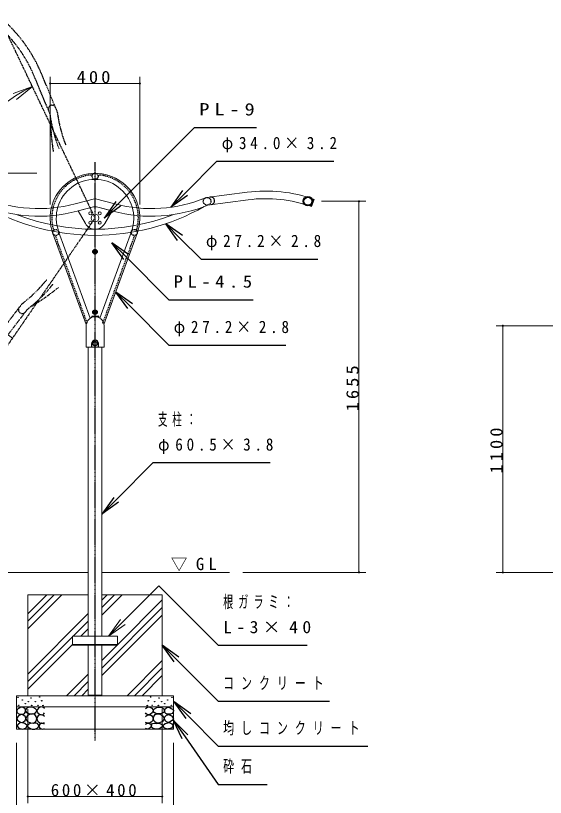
# Model space of a CAD drawing. Units: millimetres at full size. Extents: x -11724 to 0, y -2278 to 7380.
# Drawn here: x -9941 to -7577, y 947 to 4433 of the extents above; entities that cross this region are included whole.
import ezdxf

# ---------------------------------------------------------------- set-up
doc = ezdxf.new("R2010")
doc.units = ezdxf.units.MM
for name, pattern in [('USER2', [6, 3, -1, 1, -1]), ('USER3', [8, 3, -1, 1, -1, 1, -1]), ('USER4', [8, 5, -3])]:
    doc.linetypes.add(name, pattern=pattern)
doc.layers.add('線', color=2, linetype='Continuous', lineweight=25)
doc.layers.add('補助', color=2, linetype='Continuous', lineweight=25)
doc.styles.add('ＭＳ ゴシック', font='')
doc.styles.get('ＭＳ ゴシック').set_extended_font_data('MS Gothic')

# ---------------------------------------------------------------- blocks, each defined once
blk = doc.blocks.new('open_arrow')
at = {"color": 0, "linetype": 'Continuous', "lineweight": -2}
blk.add_lwpolyline([(7.5, 1.25), (0, 0), (7.5, -1.25)], dxfattribs=at)
blk = doc.blocks.new('dimension_origin')
at = {"color": 0, "linetype": 'Continuous', "lineweight": -2}
blk.add_circle((0, 0), 1.25, dxfattribs=at)

msp = doc.modelspace()

# ---------------------------------------------------------------- linework, layer by layer
at = {"layer": '線', "color": 20, "linetype": 'USER2'}
for p, q in [((-9586.289, 3530.25), (-10016.822, 4432.881)), ((-9586.289, 1200), (-9586.289, 3780)), ((-9586.289, 3530.25), (-10152.664, 2706.169))]:
    msp.add_line(p, q, dxfattribs=at)
at = {"layer": '線', "linetype": 'USER3'}
for p, q in [((-9788.171, 3996.209), (-9857.741, 4163.02)), ((-9755.92, 4007.207), (-9826.36, 4176.107)), ((-9914.471, 3144.954), (-10025.522, 2999.501)), ((-9888.82, 3122.523), (-9998.498, 2978.869))]:
    msp.add_line(p, q, dxfattribs=at)
at = {"layer": '線', "color": 4, "linetype": 'USER4'}
for p, q in [((-9603.972, 3720.079), (-9604.185, 3722.369)), ((-9568.605, 3720.079), (-9568.392, 3722.369)), ((-9770.862, 3481.261), (-9773.086, 3480.674)), ((-9401.715, 3481.261), (-9399.491, 3480.674)), ((-9759.792, 3448.563), (-9761.953, 3447.776)), ((-9621.555, 3062.563), (-9761.953, 3447.776)), ((-9551.022, 3062.563), (-9410.625, 3447.776)), ((-9412.786, 3448.563), (-9410.625, 3447.776)), ((-9619.394, 3063.351), (-9621.555, 3062.563)), ((-9553.183, 3063.351), (-9551.022, 3062.563))]:
    msp.add_line(p, q, dxfattribs=at)
at = {"layer": '線', "color": 7, "lineweight": 13}
for p, q in [((-9088.467, 3621.82), (-8906.975, 3645.267)), ((-9674.313, 3593.627), (-9588.877, 3616.52)), ((-9498.264, 3593.627), (-9583.7, 3616.52)), ((-9084.111, 3588.1), (-8902.619, 3611.547)), ((-8619.748, 3581.542), (-8608.415, 3613.598)), ((-9599.23, 3578.546), (-9665.517, 3560.785)), ((-9662.171, 3561.681), (-9599.23, 3578.546)), ((-9629.59, 3505.25), (-9662.171, 3561.681)), ((-9573.348, 3578.546), (-9507.061, 3560.785)), ((-9510.407, 3561.681), (-9573.348, 3578.546)), ((-9542.987, 3505.25), (-9510.407, 3561.681)), ((-9626.177, 3055.386), (-9774.197, 3461.513)), ((-9607.688, 3084.09), (-9748.642, 3470.828)), ((-9564.889, 3084.09), (-9423.936, 3470.828)), ((-9546.401, 3055.386), (-9398.38, 3461.513)), ((-9626.459, 3052.5), (-9626.459, 2955)), ((-9546.118, 3052.5), (-9546.118, 2955)), ((-9626.459, 2955), (-9546.118, 2955)), ((-9616.539, 2955), (-9616.539, 1665)), ((-9556.039, 1665), (-9556.039, 2955)), ((-10136.289, 1950), (-9616.539, 1950)), ((-9556.039, 1950), (-8986.289, 1950)), ((-9886.289, 1850), (-9616.539, 1850)), ((-9886.289, 1850), (-9886.289, 1400)), ((-9556.039, 1850), (-9286.289, 1850)), ((-9286.289, 1850), (-9286.289, 1400)), ((-9686.289, 1665), (-9486.289, 1665)), ((-9686.289, 1665), (-9686.289, 1625)), ((-9486.289, 1665), (-9486.289, 1625)), ((-9686.289, 1625), (-9486.289, 1625)), ((-9616.539, 1625), (-9616.539, 1400)), ((-9556.039, 1400), (-9556.039, 1625)), ((-9936.289, 1400), (-9236.289, 1400)), ((-9936.289, 1400), (-9936.289, 1250)), ((-9616.539, 1400), (-9556.039, 1400)), ((-9236.289, 1400), (-9236.289, 1250)), ((-9936.289, 1350), (-9236.289, 1350)), ((-9936.289, 1250), (-9236.289, 1250))]:
    msp.add_line(p, q, dxfattribs=at)
at = {"layer": '線'}
for p, q in [((-8621.916, 3582.309), (-8610.583, 3614.364)), ((-9601.289, 3091.25), (-9601.289, 3088.351)), ((-9600.289, 3092.25), (-9572.289, 3092.25)), ((-9571.289, 3091.25), (-9571.289, 3088.351)), ((-9601.289, 2955), (-9601.289, 2970)), ((-9571.289, 2955), (-9571.289, 2970)), ((-9686.289, 1628), (-9486.289, 1628)), ((-9616.539, 1402), (-9556.039, 1402))]:
    msp.add_line(p, q, dxfattribs=at)
at = {"layer": '線', "lineweight": 13}
for p, q in [((-9886.289, 1698.242), (-9734.53, 1850)), ((-9886.289, 1731.918), (-9768.206, 1850)), ((-9886.289, 1765.594), (-9801.882, 1850)), ((-9556.039, 1759.084), (-9465.123, 1850)), ((-9556.039, 1792.76), (-9498.799, 1850)), ((-9556.039, 1826.436), (-9532.475, 1850)), ((-9486.289, 1626.778), (-9286.289, 1826.778)), ((-9556.039, 1523.352), (-9286.289, 1793.102)), ((-9886.289, 1496.186), (-9616.539, 1765.936)), ((-9556.039, 1489.676), (-9286.289, 1759.426)), ((-9683.799, 1665), (-9616.539, 1732.26)), ((-9650.123, 1665), (-9616.539, 1698.584)), ((-9886.289, 1462.51), (-9686.289, 1662.51)), ((-9886.289, 1428.834), (-9686.289, 1628.834)), ((-9556.039, 1557.028), (-9488.067, 1625)), ((-9443.659, 1400), (-9286.289, 1557.371)), ((-9409.983, 1400), (-9286.289, 1523.695)), ((-9713.067, 1400), (-9616.539, 1496.528)), ((-9376.307, 1400), (-9286.289, 1490.019)), ((-9679.391, 1400), (-9616.539, 1462.852)), ((-9645.715, 1400), (-9616.539, 1429.176))]:
    msp.add_line(p, q, dxfattribs=at)
at = {"layer": '線'}
for points in [[(-9913.84, 1349.402), (-9920.302, 1346.862), (-9926.514, 1343.382), (-9932.372, 1339.344), (-9936.019, 1333.877), (-9935.008, 1326.294), (-9930, 1319.935), (-9923.134, 1317.345), (-9915.424, 1317.084), (-9907.812, 1317.688), (-9901.483, 1320.252), (-9897.73, 1325.538), (-9896.413, 1331.976), (-9897.262, 1337.181), (-9900.216, 1342.115), (-9906.375, 1346.942)], [(-9874.416, 1349.493), (-9879.32, 1348.876), (-9884.957, 1346.79), (-9892.929, 1341.002), (-9896.58, 1334.086), (-9895.706, 1330.124), (-9891.985, 1325.707), (-9882.494, 1320.934), (-9872.524, 1319.49), (-9865.174, 1319.318), (-9857.658, 1320.842), (-9850.059, 1325.456), (-9846.305, 1331.653), (-9847.274, 1336.306), (-9851.981, 1341.654), (-9862.65, 1347.861)], [(-9298.161, 1349.493), (-9293.257, 1348.876), (-9287.62, 1346.79), (-9279.649, 1341.002), (-9275.997, 1334.086), (-9276.872, 1330.124), (-9280.592, 1325.707), (-9290.083, 1320.934), (-9300.053, 1319.49), (-9307.404, 1319.318), (-9314.92, 1320.842), (-9322.518, 1325.456), (-9326.272, 1331.653), (-9325.303, 1336.306), (-9320.596, 1341.654), (-9309.928, 1347.861)], [(-9258.737, 1349.402), (-9252.275, 1346.862), (-9246.063, 1343.382), (-9240.205, 1339.344), (-9236.558, 1333.877), (-9237.57, 1326.294), (-9242.578, 1319.935), (-9249.444, 1317.345), (-9257.153, 1317.084), (-9264.765, 1317.688), (-9271.095, 1320.252), (-9274.847, 1325.538), (-9276.164, 1331.976), (-9275.316, 1337.181), (-9272.362, 1342.115), (-9266.202, 1346.942)], [(-9916.375, 1316.45), (-9921.704, 1313.657), (-9927.147, 1309.479), (-9933.596, 1302.659), (-9936.019, 1295.855), (-9932.392, 1291.027), (-9925.88, 1286.666), (-9919.243, 1282.379), (-9912.573, 1280.329), (-9904.928, 1282.776), (-9898.631, 1289.201), (-9895.525, 1297.478), (-9897.047, 1305.994), (-9905.205, 1313.245)], [(-9887.12, 1285.163), (-9874.531, 1278.307), (-9861.171, 1277.324), (-9850.888, 1284.778), (-9846.035, 1296.515), (-9848.316, 1307.293), (-9855.225, 1315.436), (-9864.05, 1318.869), (-9875.227, 1317.598), (-9888.981, 1309.543), (-9894.958, 1298.678), (-9892.323, 1291.484)], [(-9285.457, 1285.163), (-9298.046, 1278.307), (-9311.406, 1277.324), (-9321.69, 1284.778), (-9326.542, 1296.515), (-9324.262, 1307.293), (-9317.352, 1315.436), (-9308.527, 1318.869), (-9297.351, 1317.598), (-9283.596, 1309.543), (-9277.619, 1298.678), (-9280.255, 1291.484)], [(-9256.203, 1316.45), (-9250.874, 1313.657), (-9245.43, 1309.479), (-9238.981, 1302.659), (-9236.558, 1295.855), (-9240.186, 1291.027), (-9246.697, 1286.666), (-9253.335, 1282.379), (-9260.004, 1280.329), (-9267.649, 1282.776), (-9273.946, 1289.201), (-9277.052, 1297.478), (-9275.53, 1305.994), (-9267.372, 1313.245)], [(-9917.194, 1280.517), (-9928.513, 1274.498), (-9935.324, 1265.683), (-9926.838, 1254.413), (-9908.403, 1250.299), (-9894.049, 1256.41), (-9888.624, 1266.782), (-9899.406, 1275.89)], [(-9860.091, 1276.373), (-9867.625, 1276.999), (-9875.767, 1275.562), (-9884.695, 1271.504), (-9889.012, 1266.102), (-9886.325, 1261.419), (-9880.363, 1256.912), (-9873.884, 1253.068), (-9866.577, 1250.695), (-9854.729, 1250.928), (-9844.413, 1255.02), (-9839.71, 1259.827), (-9837.656, 1265.561), (-9838.715, 1270.709), (-9842.791, 1275.292), (-9851.19, 1277.832)], [(-9312.487, 1276.373), (-9304.952, 1276.999), (-9296.81, 1275.562), (-9287.882, 1271.504), (-9283.565, 1266.102), (-9286.252, 1261.419), (-9292.215, 1256.912), (-9298.693, 1253.068), (-9306, 1250.695), (-9317.849, 1250.928), (-9328.164, 1255.02), (-9332.868, 1259.827), (-9334.921, 1265.561), (-9333.862, 1270.709), (-9329.786, 1275.292), (-9321.387, 1277.832)], [(-9255.383, 1280.517), (-9244.064, 1274.498), (-9237.253, 1265.683), (-9245.739, 1254.413), (-9264.174, 1250.299), (-9278.528, 1256.41), (-9283.953, 1266.782), (-9273.172, 1275.89)]]:
    msp.add_lwpolyline(points, close=True, dxfattribs=at)
for points in [[(-9811.289, 1343.299), (-9819.716, 1348.154), (-9828.399, 1349.636), (-9834.018, 1347.948), (-9839.171, 1344.249), (-9843.643, 1338.941), (-9845.509, 1332.209), (-9841.84, 1323.439), (-9833.785, 1317), (-9825.486, 1314.621), (-9818.259, 1315.733), (-9814.209, 1319.109), (-9811.289, 1323.654)], [(-9361.289, 1343.299), (-9352.861, 1348.154), (-9344.179, 1349.636), (-9338.559, 1347.948), (-9333.406, 1344.249), (-9328.934, 1338.941), (-9327.069, 1332.209), (-9330.737, 1323.439), (-9338.792, 1317), (-9347.091, 1314.621), (-9354.318, 1315.733), (-9358.368, 1319.109), (-9361.289, 1323.654)], [(-9811.605, 1307.178), (-9818.746, 1312.64), (-9826.814, 1315.099), (-9833.519, 1313.875), (-9839.488, 1310.03), (-9843.881, 1304.248), (-9845.509, 1297.039), (-9842.844, 1288.431), (-9836.637, 1281.513), (-9828.997, 1277.642), (-9821.428, 1276.761), (-9816.274, 1278.2), (-9811.605, 1280.88)], [(-9360.972, 1307.178), (-9353.831, 1312.64), (-9345.763, 1315.099), (-9339.058, 1313.875), (-9333.089, 1310.03), (-9328.696, 1304.248), (-9327.069, 1297.039), (-9329.733, 1288.431), (-9335.941, 1281.513), (-9343.58, 1277.642), (-9351.149, 1276.761), (-9356.303, 1278.2), (-9360.972, 1280.88)], [(-9811.289, 1272.642), (-9817.307, 1275.96), (-9824.596, 1276.761), (-9833.313, 1272.427), (-9837.587, 1265.671), (-9836.975, 1262.001), (-9834.102, 1257.75), (-9826.939, 1252.278), (-9819.527, 1250.462), (-9815.23, 1251.514), (-9811.289, 1253.631)], [(-9361.289, 1272.642), (-9355.271, 1275.96), (-9347.981, 1276.761), (-9339.265, 1272.427), (-9334.99, 1265.671), (-9335.603, 1262.001), (-9338.476, 1257.75), (-9345.638, 1252.278), (-9353.051, 1250.462), (-9357.347, 1251.514), (-9361.289, 1253.631)]]:
    msp.add_lwpolyline(points, dxfattribs=at)
at = {"layer": '線', "color": 4, "linetype": 'USER4'}
for centre, radius in [((-9586.289, 3716.4), 13.6), ((-9086.289, 3604.96), 17), ((-9761.419, 3466.171), 13.6), ((-9411.158, 3466.171), 13.6)]:
    msp.add_circle(centre, radius, dxfattribs=at)
at = {"layer": '線'}
for centre, radius in [((-8636.289, 3604.96), 21), ((-8636.289, 3604.96), 18), ((-9586.289, 3380.25), 10), ((-9586.289, 3380.25), 5), ((-9586.289, 3110.25), 10), ((-9586.289, 3110.25), 5), ((-9586.289, 2970), 10), ((-9586.289, 2970), 8.65), ((-9833.872, 1394.091), 1), ((-9338.706, 1394.091), 1), ((-9929.682, 1392.177), 1), ((-9910.672, 1380.77), 1), ((-9897.681, 1363.977), 1), ((-9883.739, 1373.483), 1), ((-9872.333, 1389.959), 1), ((-9852.793, 1373.549), 1), ((-9823.871, 1377.063), 1), ((-9348.706, 1377.063), 1), ((-9319.785, 1373.549), 1), ((-9300.244, 1389.959), 1), ((-9288.838, 1373.483), 1), ((-9274.896, 1363.977), 1), ((-9261.906, 1380.77), 1), ((-9242.895, 1392.177), 1), ((-9926.514, 1357.323), 1), ((-9868.847, 1356.373), 1), ((-9841.17, 1356.521), 1), ((-9819.005, 1355.98), 1), ((-9353.572, 1355.98), 1), ((-9331.408, 1356.521), 1), ((-9303.73, 1356.373), 1), ((-9246.063, 1357.323), 1)]:
    msp.add_circle(centre, radius, dxfattribs=at)
at = {"layer": '線', "color": 7, "lineweight": 13}
for centre, radius in [((-9607.289, 3551.25), 6.5), ((-9565.289, 3551.25), 6.5), ((-9586.289, 3530.25), 17.5), ((-9607.289, 3509.25), 6.5), ((-9565.289, 3509.25), 6.5)]:
    msp.add_circle(centre, radius, dxfattribs=at)
at = {"layer": '線', "linetype": 'USER3'}
for centre, radius, start, end in [((-10423.509, 3927.064), 613, 22.63879, 49.47096), ((-10423.509, 3927.064), 647, 22.63879, 49.47096), ((-9129.96, 4083.693), 664, 187.57094, 201.46), ((-8798.228, 3985.296), 987.2, 180.45847, 189.24912), ((-9771.61, 4000.664), 17, 7.3731, 22.63879), ((-9129.96, 4083.693), 630, 187.3731, 201.28439), ((-10293.689, 3648.809), 630, 307.3731, 321.2836), ((-10293.689, 3648.809), 664, 307.57094, 321.45977), ((-10374.341, 3985.296), 987.2, 300.45847, 309.24927), ((-9900.959, 3134.638), 17, 127.3731, 142.63898)]:
    msp.add_arc(centre, radius, start, end, dxfattribs=at)
at = {"layer": '線', "color": 7, "lineweight": 13}
for centre, radius, start, end in [((-9586.289, 3530), 200, 339.97484, 200.02516), ((-9586.289, 3530), 172.8, 339.97484, 200.02516), ((-8824.079, 3003.599), 647, 70.52904, 97.36121), ((-9837.369, 4202.16), 630, 247.3731, 285), ((-9586.289, 3606.86), 10, 75, 105), ((-9335.208, 4202.16), 630, 255, 292.6269), ((-8824.079, 3003.599), 613, 70.52904, 97.36121), ((-9837.369, 4202.16), 664, 247.3731, 284.99971), ((-9586.289, 4440.25), 987.2, 240.45847, 299.54153), ((-9586.289, 3530.25), 50, 75, 105), ((-9335.208, 4202.16), 664, 255.00029, 292.6269), ((-9586.289, 4440.25), 960, 248.81876, 291.18124), ((-9586.289, 3530.25), 50, 210, 330), ((-9586.289, 3050), 40.25, 113.27905, 176.34812), ((-9586.289, 3050), 40.25, 66.72095, 113.27905), ((-9586.289, 3050), 40.25, 3.65188, 66.72095)]:
    msp.add_arc(centre, radius, start, end, dxfattribs=at)
at = {"layer": '線', "color": 4, "linetype": 'USER4'}
for start, end in [(95.31507, 194.79197), (345.20803, 84.68493)]:
    msp.add_arc((-9586.289, 3530), 193.2, start, end, dxfattribs=at)
at = {"layer": '線'}
for centre, radius, start, end in [((-9602.789, 3088.351), 1.5, 293.27905, 0), ((-9600.289, 3091.25), 1, 90, 180), ((-9572.289, 3091.25), 1, 0, 90), ((-9569.789, 3088.351), 1.5, 180, 246.72095), ((-9586.289, 2970), 15, 0, 180)]:
    msp.add_arc(centre, radius, start, end, dxfattribs=at)
at = {"layer": '線', "linetype": 'USER3'}
for centre, major_axis in [((-9777.799, 4015.503), (-6.856, 16.44)), ((-9910.715, 3121.859), (-10.809, -14.158))]:
    msp.add_ellipse(centre, major_axis=major_axis, ratio=0.954407, start_param=4.71238898, end_param=7.85398163, dxfattribs=at)
at = {"layer": '線'}
msp.add_ellipse((-9070.343, 3607.02), major_axis=(17.665, 2.282), ratio=0.954407, start_param=4.71238898, end_param=7.85398163, dxfattribs=at)
at = {"layer": '補助', "lineweight": 13}
for p, q in [((-9786.289, 3590), (-9786.289, 4160)), ((-9386.289, 3590), (-9386.289, 4160)), ((-9866.121, 4116.93), (-9879.036, 4144.008)), ((-9786.289, 4130), (-9386.289, 4130)), ((-9846.289, 3730), (-10766.289, 3730)), ((-8576.289, 3604.96), (-8378.415, 3604.96)), ((-8408.415, 3604.96), (-8408.415, 1950)), ((-7366.539, 3050), (-7796.289, 3050)), ((-7766.289, 1950), (-7766.289, 3050)), ((-8926.289, 1950), (-8378.415, 1950)), ((-7526.289, 1950), (-7796.289, 1950)), ((-9526.289, 1665), (-9301.289, 1890)), ((-9886.289, 1340), (-9886.289, 920)), ((-9286.289, 1340), (-9286.289, 920)), ((-9936.289, 1190), (-9936.289, 620)), ((-9236.289, 1190), (-9236.289, 620)), ((-9286.289, 950), (-9886.289, 950))]:
    msp.add_line(p, q, dxfattribs=at)
at = {"layer": '補助'}
for p, q in [((-9482.649, 3593.89), (-9142.549, 3933.99)), ((-9142.549, 3933.99), (-9112.549, 3933.99)), ((-9112.549, 3933.99), (-8865.263, 3933.99)), ((-9184.724, 3641.814), (-9042.652, 3783.887)), ((-9042.652, 3783.887), (-9012.652, 3783.887)), ((-9012.652, 3783.887), (-8520.788, 3783.887)), ((-9195.331, 3652.421), (-9248.364, 3578.175)), ((-9248.364, 3578.175), (-9184.724, 3641.814)), ((-9174.118, 3631.208), (-9248.364, 3578.175)), ((-9493.256, 3604.496), (-9546.289, 3530.25)), ((-9546.289, 3530.25), (-9482.649, 3593.89)), ((-9472.042, 3583.283), (-9546.289, 3530.25)), ((-9217.81, 3430.558), (-9270.843, 3504.805)), ((-9196.597, 3451.772), (-9270.843, 3504.805)), ((-9270.843, 3504.805), (-9207.204, 3441.165)), ((-9458.256, 3346.004), (-9511.289, 3420.25)), ((-9437.042, 3367.217), (-9511.289, 3420.25)), ((-9511.289, 3420.25), (-9447.649, 3356.61)), ((-9207.204, 3441.165), (-9113.203, 3347.164)), ((-9447.649, 3356.61), (-9256.999, 3165.961)), ((-9113.203, 3347.164), (-9083.203, 3347.164)), ((-9083.203, 3347.164), (-8591.339, 3347.164)), ((-9440.563, 3126.021), (-9493.596, 3200.267)), ((-9419.35, 3147.234), (-9493.596, 3200.267)), ((-9493.596, 3200.267), (-9429.956, 3136.628)), ((-9256.999, 3165.961), (-9226.999, 3165.961)), ((-9226.999, 3165.961), (-8880.071, 3165.961)), ((-9429.956, 3136.628), (-9256.999, 2963.671)), ((-9256.999, 2963.671), (-9226.999, 2963.671)), ((-9226.999, 2963.671), (-8735.135, 2963.671)), ((-9492.399, 2273.64), (-9326.749, 2439.289)), ((-9326.749, 2439.289), (-9296.749, 2439.289)), ((-9296.749, 2439.289), (-8804.885, 2439.289)), ((-9503.006, 2284.246), (-9556.039, 2210)), ((-9556.039, 2210), (-9492.399, 2273.64)), ((-9481.792, 2263.033), (-9556.039, 2210)), ((-9301.289, 1890), (-9036.289, 1625)), ((-9233.256, 1550.754), (-9286.289, 1625)), ((-9212.042, 1571.967), (-9286.289, 1625)), ((-9286.289, 1625), (-9222.649, 1561.36)), ((-9036.289, 1625), (-9006.289, 1625)), ((-9006.289, 1625), (-8639.705, 1625)), ((-9222.649, 1561.36), (-9036.289, 1375)), ((-9180.109, 1297.607), (-9233.142, 1371.853)), ((-9158.896, 1318.82), (-9233.142, 1371.853)), ((-9233.142, 1371.853), (-9169.502, 1308.214)), ((-9036.289, 1375), (-9006.289, 1375)), ((-9006.289, 1375), (-8540.335, 1375)), ((-9196.954, 1207.673), (-9236.289, 1290)), ((-9172.379, 1224.88), (-9236.289, 1290)), ((-9236.289, 1290), (-9184.667, 1216.276)), ((-9169.502, 1308.214), (-9036.289, 1175)), ((-9184.667, 1216.276), (-9036.289, 1004.37)), ((-9036.289, 1175), (-9006.289, 1175)), ((-9006.289, 1175), (-8368.545, 1175)), ((-9036.289, 1004.37), (-9006.289, 1004.37)), ((-9006.289, 1004.37), (-8817.664, 1004.37))]:
    msp.add_line(p, q, dxfattribs=at)
at = {"layer": '補助', "lineweight": 13}
msp.add_arc((-9586.289, 3530.25), 650, 115.5, 235.5, dxfattribs=at)

# ---------------------------------------------------------------- block references
for name, p, xscale, yscale, rotation in [('open_arrow', (-9866.121, 4116.93), 12, 12, 209.5), ('dimension_origin', (-9386.289, 4130), 2, 2, 180), ('dimension_origin', (-8408.415, 3604.96), 2, 2, 270), ('dimension_origin', (-7766.289, 3050), 2, 2, 270), ('dimension_origin', (-8408.415, 1950), 2, 2, 90), ('dimension_origin', (-7766.289, 1950), 2, 2, 90), ('open_arrow', (-9526.289, 1665), 12, 12, 45), ('dimension_origin', (-9286.289, 950), 2, 2, 180)]:
    msp.add_blockref(name, p, dxfattribs=dict(at, xscale=xscale, yscale=yscale, rotation=rotation))
at = {"layer": '補助', "lineweight": 13, "xscale": 2, "yscale": 2}
for p in [(-9786.289, 4130), (-9886.289, 950)]:
    msp.add_blockref('dimension_origin', p, dxfattribs=at)

# ---------------------------------------------------------------- texts
at = {"layer": '補助', "char_height": 54.99, "style": 'ＭＳ ゴシック'}
for s, insert, attachment_point in [('\\T1.33;\\W1.1;400', (-9586.289, 4131), 8), ('\\T1.5;\\W1.2;PL-9', (-9120.799, 4042.74), 1), ('\\T1.5;\\W0.9;φ34.0×3.2', (-9020.902, 3892.637), 1), ('\\T1.5;\\W0.9;φ27.2×2.8', (-9091.453, 3455.914), 1), ('\\T1.5;\\W1.1;PL-4.5', (-9235.249, 3274.711), 1), ('\\T1.5;\\W0.9;φ27.2×2.8', (-9235.249, 3072.421), 1), ('\\T1.5;\\W0.55;支柱：', (-9304.999, 2660.539), 1), ('\\T1.5;\\W0.9;φ60.5×3.8', (-9304.999, 2548.039), 1), ('\\T1.5;▽GL', (-9248.789, 1955), 7), ('\\T1.5;\\W0.6;根ガラミ：', (-9014.539, 1846.25), 1), ('\\T1.5;\\W1.05;L-3×40', (-9014.539, 1733.75), 1), ('\\T1.64;\\W0.65;コンクリート', (-9014.539, 1483.75), 1), ('\\T1.64;\\W0.65;均しコンクリート', (-9014.539, 1283.75), 1), ('\\T1.64;\\W0.65;砕石', (-9014.539, 1113.12), 1), ('\\T1.32;600×400', (-9586.289, 951), 8)]:
    msp.add_mtext(s, dxfattribs=dict(at, insert=insert, attachment_point=attachment_point))
at = {"layer": '補助', "char_height": 54.99, "attachment_point": 8, "rotation": 90, "style": 'ＭＳ ゴシック'}
for s, insert in [('\\T1.33;\\W1.1;1655', (-8409.415, 2777.48)), ('\\T1.33;\\W1.1;1100', (-7767.289, 2500))]:
    msp.add_mtext(s, dxfattribs=dict(at, insert=insert))

doc.saveas('drawing.dxf')
